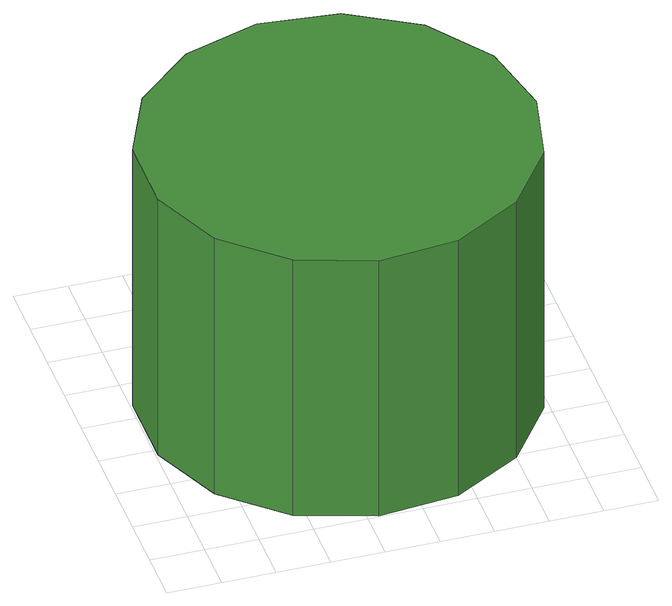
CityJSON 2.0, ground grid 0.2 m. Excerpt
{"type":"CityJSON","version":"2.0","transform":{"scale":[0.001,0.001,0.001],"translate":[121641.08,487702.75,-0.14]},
"CityObjects":{
"tree1":{"type":"SolitaryVegetationObject","attributes":{"function":"something"},"geometry":[{"type":"MultiSurface","lod":"1","boundaries":[[[0,1,2,3,4,5,6,7,8,9,10,11,12,13,14]],[[15,16,17,18,19,20,21,22,23,24,25,26,27,28,29]],[[0,29,28,1]],[[1,28,27,2]],[[2,27,26,3]],[[3,26,25,4]],[[4,25,24,5]],[[5,24,23,6]],[[6,23,22,7]],[[7,22,21,8]],[[8,21,20,9]],[[9,20,19,10]],[[10,19,18,11]],[[11,18,17,12]],[[12,17,16,13]],[[13,16,15,14]],[[14,15,29,0]]]}]}
},
"vertices":[
[1440,724,1120],[1377,1019,1120],[1200,1262,1120],[940,1413,1120],[640,1444,1120],[354,1351,1120],[130,1150,1120],[8,875,1120],[8,574,1120],[130,299,1120],[354,98,1120],[640,4,1120],[940,36,1120],[1200,186,1120],[1377,430,1120],[1377,430,2],[1200,186,2],[940,36,2],[640,4,2],[354,98,2],[130,299,2],[8,574,2],[8,875,2],[130,1150,2],[354,1351,2],[640,1444,2],[940,1413,2],[1200,1262,2],[1377,1019,2],[1440,724,2]
]}
